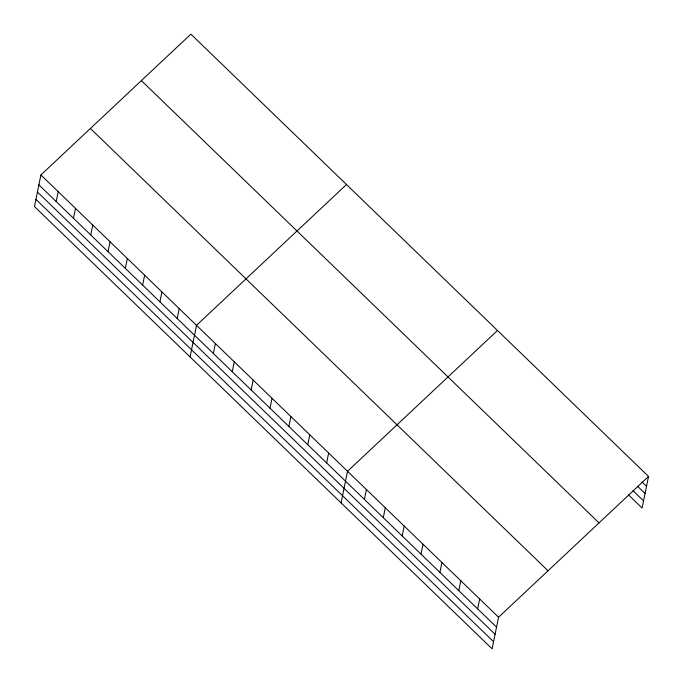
<?xml version="1.0" encoding="UTF-8"?>
<svg xmlns="http://www.w3.org/2000/svg" width="683" height="683" viewBox="0 0 683 683"><rect width="100%" height="100%" fill="white"/><g stroke="black" fill="none" stroke-linecap="round" stroke-linejoin="round"><path stroke-width="1.02" d="M40.912 174.959L34.474 206.565L492.119 648.85L498.556 617.236L648.526 476.435L190.881 34.15L40.912 174.959L498.556 617.236M56.185 201.553L58.2 191.667M73.474 218.261L75.489 208.375M90.762 234.969L92.777 225.083M108.051 251.677L110.065 241.791M125.339 268.385L127.354 258.498M142.627 285.093L144.642 275.206M159.916 301.801L161.931 291.914M177.204 318.509L179.219 308.622M190.079 356.944L196.508 325.33L346.477 184.53M213.378 353.461L215.384 343.575M232.254 371.706L234.26 361.819M251.131 389.95L253.145 380.064M270.007 408.195L272.022 398.309M288.883 426.44L290.898 416.553M307.76 444.684L309.775 434.798M326.636 462.929L328.651 453.042M341.099 502.893L347.527 471.287L497.497 330.478M364.398 499.418L366.404 489.532M383.274 517.663L385.289 507.776M402.15 535.907L404.165 526.021M421.027 554.152L423.042 544.266M439.903 572.397L441.918 562.51M458.788 590.641L460.794 580.755M477.665 608.886L479.671 598.991M648.526 476.435L642.088 508.041L628.497 494.91M641.977 481.942L646.511 486.322M637.504 486.194L645.051 493.493M632.979 490.659L643.548 500.878M141.39 80.62L599.034 522.896M90.404 128.489L548.039 570.775M38.897 184.845L496.541 627.131M37.437 192.008L495.081 634.294M35.934 199.393L493.578 641.678"/></g></svg>
